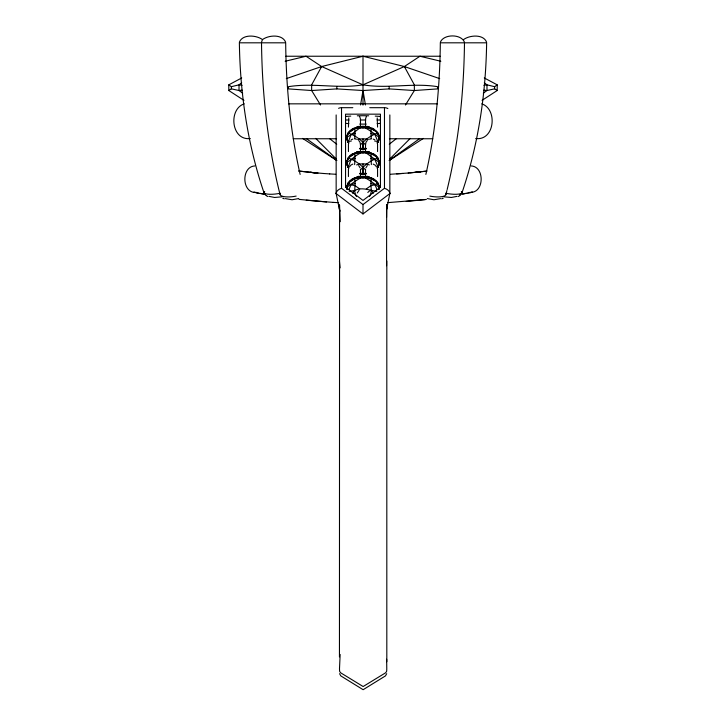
<?xml version="1.0" encoding="UTF-8"?>
<svg xmlns="http://www.w3.org/2000/svg" width="726" height="726" viewBox="0 0 726 726"><rect width="100%" height="100%" fill="white"/><g stroke="black" fill="none" stroke-linecap="round" stroke-linejoin="round"><path stroke-width="1.09" d="M356.058 177.634L354.515 178.905C356.466 184.74 352.854 191.02 356.502 196.537M354.043 153.522C348.861 154.293 344.188 162.76 348.798 167.633L348.798 168.042C343.625 161.952 350.077 153.567 356.829 152.696L356.829 151.997L354.515 153.903L355.114 156.226L354.633 164.63M356.058 127.631L354.515 128.901L355.114 131.224L354.751 138.648M366.149 148.658L363 149.075L363 138.92M366.149 173.659L363 174.077L363 163.922M369.498 196.537C373.146 191.02 369.534 184.74 371.485 178.905L369.942 177.634M371.367 164.63L370.886 156.226L371.485 153.903L369.171 151.997L369.171 152.696C375.923 153.567 382.375 161.952 377.202 168.042L377.202 167.633C381.812 162.76 377.139 154.293 371.957 153.522M371.249 138.648L370.886 131.224L371.485 128.901L369.942 127.631M377.565 176.563L377.565 169.058M377.565 151.562L377.565 144.057M377.565 127.095L377.221 117.911M386.695 205.149L386.577 265.725M377.302 142.695A16.108 11.108 0 0 0 363 126.478L356.829 126.996L362.991 126.469L369.171 126.996L362.991 126.469A16.108 11.108 0 0 0 348.698 142.695M369.171 152.696L367.683 151.77L362.991 151.471A16.108 11.108 0 0 0 348.698 167.697M378.836 189.613A16.108 11.108 0 0 0 363 176.482L356.829 176.999L362.991 176.472L369.171 176.999L362.991 176.472A16.108 11.108 0 0 0 347.164 189.613M464.486 42.816C463.869 92.148 458.859 141.552 447.162 189.54M386.813 204.632L386.64 209.124L389.844 193.579L389.844 114.944M346.974 136.316L347.2 139.61L348.798 143.04C345.612 139.292 346.638 133.212 350.549 130.353C360.441 124.164 345.394 133.139 346.974 136.724M346.974 186.319L346.974 188.896C346.139 183.551 350.658 179.141 355.404 177.607L349.605 181.591L346.974 186.727M379.026 138.484C382.448 134.174 366.793 123.91 374.389 130.108C378.908 132.468 380.733 139.074 377.202 143.04L379.026 138.893M386.595 217.328L386.695 205.349A5.381 3.757 0 0 0 386.513 204.505M379.108 187.961L379.026 188.896C379.88 183.542 375.333 179.15 370.596 177.607L370.596 178.015C374.816 179.558 379.126 183.097 379.108 187.961L379.108 187.263L370.886 181.228L363.009 176.472L355.114 181.228L346.892 187.263L346.892 187.961M360.55 104.98L363 90.532L389.181 88.899L414.355 90.532L437.56 88.899L437.56 86.684C412.722 82.592 387.856 89.008 363 84.842C338.144 89.008 313.278 82.592 288.44 86.684L288.44 88.899L311.645 90.532L336.819 88.899L363 90.532L365.45 104.98M340.149 654.453L339.496 668.691A87.066 86.049 0 0 0 339.577 670.715A2.995 2.958 0 0 0 339.786 671.659L340.803 672.893L363.136 686.533L385.461 672.893L386.486 671.659A2.995 2.958 0 0 0 386.695 670.715A87.066 86.049 0 0 0 386.776 668.691L386.659 659.235M239.371 42.244C242.502 33.931 256.323 35.039 262.44 39.576L261.523 42.226M348.779 117.911L348.435 127.095M425.863 174.421C435.664 131.27 439.856 87.011 440.328 42.816L486.629 42.816C485.894 93.636 478.389 144.51 462.017 192.717M440.355 42.235C443.577 33.841 461.337 33.786 464.477 42.226M445.991 194.377L446.926 190.502M365.859 167.915L367.347 165.519M386.695 673.692L385.461 675.897L363.136 689.7L340.803 675.897L339.577 673.692M366.34 116.532L365.514 119.055L365.514 126.56M357.265 192.98L359.071 190.339M348.117 142.205L351.012 134.746L359.733 128.039L362.991 126.469L370.886 131.224L379.108 137.259L379.108 137.958M348.117 167.207L351.012 159.747L355.114 156.226L362.991 151.471L368.146 151.906M348.943 189.577L351.012 184.749L355.114 183.478M439.693 78.617L404.355 66.538L363 56.238L321.645 66.538L311.645 84.842L311.645 90.532L320.52 104.989M405.48 104.989L414.355 90.532L414.355 84.842L404.355 66.538L419.937 56.238L440.845 61.256M352.772 193.307L354.515 190.602C361.811 186.646 369.38 190.439 376.812 191.355M456.89 196.383L451.39 197.472L443.931 196.81M360.35 144.955C365.378 139.573 370.841 135.308 377.883 133.012C370.732 126.26 360.423 127.604 351.611 129.4L351.611 130.108M360.35 169.957C365.378 164.584 370.841 160.31 377.883 158.014C370.732 151.262 360.423 152.605 351.611 154.402L351.611 155.11M367.347 140.508L366.131 141.888L365.514 144.583L365.514 152.097M389.626 159.139L410.263 138.403M440.582 198.625L433.93 199.759L427.287 198.552M262.503 39.585C268.656 35.002 282.36 33.977 285.645 42.235M463.56 39.576C469.677 35.039 483.498 33.931 486.629 42.244M350.522 165.337L352.827 164.085M367.801 192.435L369.48 190.983M459.948 195.521L460.602 194.995M389.272 144.22L396.396 138.639M241.694 82.809L239.017 84.842L231.376 86.684L228.799 84.842L241.722 77.954M380.442 187.19L363 200.43L345.558 187.19M389.844 193.579L363 213.952L363 204.56L384.471 188.27L384.471 107.684L369.779 107.684M389.218 160.355L419.655 138.621M483.298 93.173L486.983 90.532L494.624 88.835L497.201 90.532L482.055 100.351M483.888 85.305L486.983 84.842L494.624 86.684L497.201 84.842L484.278 77.954M298.713 198.552L292.07 199.759L285.418 198.625M366.267 188.923L370.886 185.729L374.988 184.749L377.883 183.016C370.732 176.264 360.423 177.607 351.611 179.413L351.611 180.112M243.945 100.351L228.799 90.532L231.376 88.835L239.017 90.532L242.112 90.124M389.29 160.491L423.367 138.403M348.117 133.711L348.117 133.012L354.515 128.901M348.117 158.713L348.117 158.014L354.515 153.903M348.117 183.714L348.117 183.016L354.515 178.905M441.735 198.824L443.032 198.18M442.352 198.57L442.824 198.298M459.485 195.875L458.106 196.546M404.355 66.538L363 84.842L321.645 66.538L306.063 56.238L285.155 61.256M356.829 151.997L355.404 153.014M351.148 139.782L352.827 139.074M244.263 103.836C228.164 109.009 231.158 140.971 250.307 138.539M354.043 128.52L361.412 126.342M356.829 152.696L361.412 151.752L367.683 152.179M361.412 176.345L355.404 178.015M286.307 78.617L321.645 66.538M357.646 139.592L359.733 138.92L366.267 138.92L368.354 139.592M356.602 164.929L359.733 163.922L366.267 163.922L369.398 164.929M355.114 133.475L351.012 134.746L346.892 137.259L346.892 137.958M355.114 158.477L351.012 159.747L346.892 162.261L346.892 162.96M282.069 196.81L274.61 197.472L269.11 196.383M254.817 165.945C241.277 166.635 241.631 192.354 255.334 192.535M471.728 192.336L467.916 193.052M471.873 192.308C484.487 190.902 484.224 166.49 471.183 165.945M469.613 192.735L472.499 192.19L468.461 192.571M468.088 193.016L462.725 193.987M466.373 193.334L459.876 194.486M369.48 139.201L371.231 138.893M348.117 141.506L351.32 141.053M377.302 167.697A16.108 11.108 0 0 0 363 151.48L358.317 152.179M348.117 166.508L350.25 166.2M349.188 191.355L354.515 190.602M426.997 171.082L409.718 172.924M425.935 171.209L408.166 173.033M426.398 199.441L387.666 202.645M425.173 199.586L406.215 201.465M415.826 172.334L420.526 171.853L414.682 172.443M357.854 151.906L362.991 151.471L366.267 153.041L379.108 162.261L379.108 162.96M408.729 172.988L390.588 174.249M475.693 138.539C494.842 140.971 497.827 109.009 481.737 103.836M359.851 148.349L366.149 148.349M359.851 173.351L366.149 173.351M396.587 173.895L402.694 173.469M285.844 56.238L440.156 56.238M288.585 103.836L437.415 103.836M338.588 108.319A5.372 3.884 0 0 1 341.529 107.684L352.827 107.684M345.558 119.999L348.934 119.999M360.187 119.999L365.813 119.999M377.066 119.999L380.442 119.999M293.259 138.757L336.592 138.757M389.408 138.757L432.741 138.757M257.539 192.571L253.664 192.218M333.043 202.382L338.625 202.663M329.613 173.913L335.693 174.258M333.125 202.382L306.254 200.194M323.66 173.496L329.722 173.913M371.957 128.52L364.588 126.342M370.596 178.015L364.588 176.345M326.555 201.973L299.085 199.378M323.805 173.514L310.265 172.343L318.006 173.051M311.173 172.434L317.035 172.997L298.522 171.018M311.409 172.452L299.239 171.109M359.851 148.658L363 149.075M359.851 173.659L363 174.077M483.888 90.124L486.983 90.532L486.983 84.842L484.306 82.809M374.68 141.053L377.883 141.506L377.883 142.205M375.75 166.2L377.883 166.508L377.883 167.207M242.112 85.305L239.017 84.842L239.017 90.532L242.702 93.173M371.485 128.901L374.389 129.4L374.389 130.108M371.485 153.903L374.389 154.402L374.389 155.11M371.485 178.905L374.389 179.413L374.389 180.112M265.235 194.332L260.071 193.415M354.769 138.893L356.52 139.201M264.727 194.241L256.287 192.717M258.293 193.089L254.154 192.317M370.886 133.475L374.988 134.746L377.883 141.506M370.886 158.477L374.988 159.747L377.883 166.508M370.886 183.478L374.988 184.749L377.057 189.577M283.176 198.298L284.265 198.824M373.173 139.074L374.852 139.782M373.173 164.085L375.478 165.337M267.894 196.546L266.515 195.875M369.171 151.997L370.596 153.014M282.968 198.18L283.648 198.57M348.117 133.012C355.159 135.299 360.613 139.592 365.65 144.955M348.117 158.014C355.159 160.301 360.613 164.593 365.65 169.957M348.117 183.016L351.012 184.749L355.114 185.729L359.733 188.923M302.633 138.403L336.71 160.491M306.345 138.621L336.782 160.355M363 204.56L341.529 188.27L341.529 107.684M336.156 114.944L336.156 193.579L363 213.952M329.604 138.639L336.728 144.22M265.398 194.995L266.052 195.521M315.737 138.403L336.374 159.139M358.653 140.508L359.869 141.888L360.486 144.583L360.486 152.097M358.653 165.519L360.141 167.915M371.485 190.602L373.228 193.307M359.66 116.532L360.486 119.055L360.486 126.56M263.983 192.717C247.611 144.51 240.106 93.636 239.371 42.816L285.672 42.816C286.144 87.011 290.336 131.27 300.137 174.421M340.086 267.894L339.45 261.097M280.009 194.377C267.549 144.864 262.113 93.808 261.514 42.816M336.156 193.579L339.36 209.124L339.187 204.632M340.222 221.675L339.577 205.349A5.381 3.757 0 0 1 339.605 205.077M386.813 260.97L386.813 661.749M362.991 143.022L363 148.367M362.991 168.024L363 173.369M497.201 84.842L497.201 90.532M494.624 86.684L494.624 88.835M389.181 86.684L389.181 88.899M380.442 187.399L380.442 114.163L345.558 114.163L345.558 187.399M377.883 133.012L377.883 133.711M377.883 158.014L377.883 158.713M377.883 183.016L377.883 183.714M365.514 169.585L365.514 177.099M363 56.238L363 105.125M363 126.142L363 128.039M363 151.144L363 153.041M363 176.146L363 178.042M360.486 169.585L360.486 177.099M348.435 144.057L348.435 151.562M348.435 169.058L348.435 176.563M339.568 209.251L339.45 656.885M336.819 86.684L336.819 88.899M231.376 86.684L231.376 88.835M228.799 84.842L228.799 90.532M296.144 196.093A12.188 3.712 -6.6 0 1 279.991 194.259M280.318 193.234A12.197 2.958 -7.6 0 1 267.785 194.151A12.197 2.958 -7.6 0 1 264.672 191.473M461.328 191.473A12.197 2.958 7.6 0 1 458.215 194.151A12.197 2.958 7.6 0 1 445.682 193.234M446.009 194.259A12.188 3.712 6.6 0 1 429.856 196.093M386.577 209.106A5.273 3.494 32.5 0 1 386.55 209.605M340.14 211.012A5.273 3.494 -32.5 0 1 339.423 209.106M384.471 107.684A5.372 3.884 0 0 1 387.856 108.555M384.481 188.361A5.59 3.775 29.3 0 1 389.971 193.615M336.029 193.615A5.59 3.775 -29.3 0 1 341.519 188.361M365.931 177.189A16.108 11.108 0 0 1 379.036 189.114M346.964 189.114A16.108 11.108 0 0 1 360.069 177.189M374.389 155.255A16.108 11.108 0 0 1 377.302 168.214M365.931 174.04A16.108 11.108 0 0 1 360.069 174.04M348.698 168.214A16.108 11.108 0 0 1 351.611 155.255M354.188 153.812A16.108 11.108 0 0 1 371.812 153.812M365.931 173.514A16.108 11.108 0 0 1 360.069 173.514M365.931 127.186A16.108 11.108 0 0 1 377.302 143.213M365.931 149.039A16.108 11.108 0 0 1 360.069 149.039M348.698 143.213A16.108 11.108 0 0 1 360.069 127.186M365.931 148.512A16.108 11.108 0 0 1 360.069 148.512M358.862 176.128A6.035 4.165 0 0 1 359.606 176.799M366.394 176.799A6.035 4.165 0 0 1 367.138 176.128M358.998 126.224A6.035 4.165 0 0 1 360.132 127.54M365.868 127.54A6.035 4.165 0 0 1 367.002 126.224M380.442 123.366A139.628 96.349 0 0 1 377.175 123.62M366.267 124.092A139.628 96.349 0 0 1 359.733 124.092M348.825 123.62A139.628 96.349 0 0 1 345.558 123.366M345.558 116.496A142.659 103.255 0 0 1 350.767 116.106M357.319 115.806A142.659 103.255 0 0 1 368.681 115.806M375.233 116.106A142.659 103.255 0 0 1 380.442 116.496"/></g></svg>
